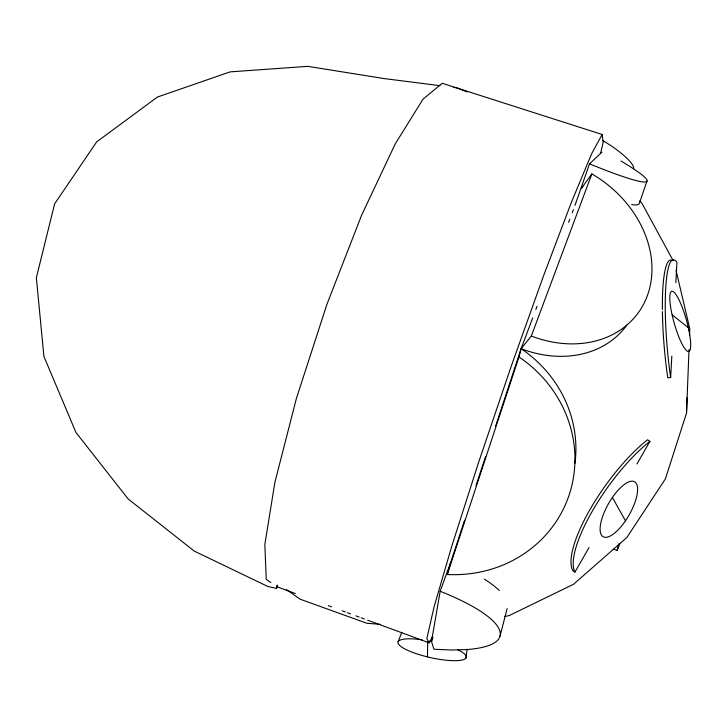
<?xml version="1.0" encoding="UTF-8"?>
<svg xmlns="http://www.w3.org/2000/svg" width="727" height="727" viewBox="0 0 727 727"><rect width="100%" height="100%" fill="white"/><g stroke="black" fill="none" stroke-linecap="round" stroke-linejoin="round"><path stroke-width="1.09" d="M427.476 656.899L427.676 641.741M504.629 616.469L509.045 615.633L573.503 584.299L626.892 537.462L665.396 478.875L686.515 413.09L687.097 397.551M686.515 413.09L689.014 349.533M689.541 335.583L689.805 328.822L676.046 270.353M662.415 311.656A86.813 13.786 85 0 0 667.759 377.758L670.648 377.531L671.821 356.076M675.828 282.676L676.946 262.347A86.867 13.64 85 0 0 665.659 289.173A86.867 13.64 85 0 0 670.648 377.531M465.898 658.189L467.207 649.22M440.171 591.242L431.511 641.468L433.946 649.238L451.449 650.011L466.861 649.574A142.065 34.569 13.4 0 0 440.171 591.242L450.785 562.189L464.635 520.141M450.167 565.524L450.785 562.189L447.259 574.494A126.634 119.373 20.8 0 0 569.268 494.587A126.634 119.373 20.8 0 0 518.951 356.948L521.114 348.696L532.682 317.917M277.26 585.081L276.496 588.388L267.818 586.471L194.282 551.111L128.134 498.94L75.953 432.456L43.911 356.466L36.35 277.705L54.634 203.824L96.664 141.892L157.386 97.064L230.068 71.882L307.703 66.348L384.156 78.571L439.962 85.668M600.566 153.452L603.174 142.356L602.156 134.495L442.207 83.278L423.014 99.172L395.224 143.937L361.619 215.201L326.859 304.504L296.416 398.396L274.915 482.219L264.855 544.496L266.246 579.464L270.853 582.563M500.022 636.161L507.137 608.544M613.17 549.221L617.141 550.348L618.941 543.778M476.003 485.636L485.591 456.52M495.541 426.331L521.114 348.696L531.319 336.019L591.878 173.917A105.806 85.85 36 0 1 647.212 296.062A105.806 85.85 36 0 1 531.319 336.019M447.259 574.494L518.951 356.948M601.929 152.17L589.533 163.848L574.975 205.396M646.975 181.05L639.233 203.651A133.395 12.868 25.1 0 1 631.609 204.56M432.974 637.434L431.511 641.468L429.602 641.06M535.872 309.42L537.071 306.24M568.587 222.38L569.786 219.2M572.185 212.829L573.376 209.64M398.151 641.605L401.804 632.326M367.598 620.167L429.203 642.868L432.301 636.907M602.156 134.495L591.742 153.524L571.686 201.597L543.505 275.915L510.79 367.508L478.575 462.445L451.885 545.841L434.21 606.354L426.849 638.615L429.203 642.868M636.943 463.971L649.911 441.362L647.584 439.78A88.73 26.772 -54.4 0 0 589.961 509.582A88.73 26.772 -54.4 0 0 572.74 570.459L574.93 572.113L589.024 547.54M591.878 173.917L581.355 188.411L582.836 186.794M380.303 624.339L366.899 623.275L300.042 599.166L286.574 589.67M453.357 87.367L456.701 87.794L467.197 91.938M277.314 586.898L295.371 593.55M328.295 605.682L331.485 606.854M342.108 610.771L345.298 611.943M347.415 612.734L350.605 613.906M355.912 615.86L359.102 617.032M361.228 617.823L364.409 618.995M457.837 649.856L459.709 650.729A35.005 8.033 12.6 0 1 449.15 660.479A35.005 8.033 12.6 0 1 400.75 646.367A35.005 8.033 12.6 0 1 422.105 639.769M672.148 314.846L688.269 327.613M639.678 200.916L641.996 203.351L673.157 260.657M612.398 497.477L625.474 520.823M662.388 309.42A86.813 13.786 85 0 1 671.657 260.321M574.975 463.208A124.008 117.147 20.6 0 0 521.114 348.696A104.016 84.986 36 0 0 626.828 325.087M276.451 588.606A261.838 3.889 -77.2 0 1 276.851 585.798M484.282 579.101A140.865 36.813 13.4 0 1 499.349 590.551M620.985 161.003A133.941 10.841 25.4 0 1 589.533 163.848M602.556 140.52A32.352 7.206 33.4 0 1 633.617 168.709M574.93 572.113A88.812 26.654 -54.4 0 1 592.26 511.245A88.812 26.654 -54.4 0 1 649.911 441.362M619.958 543.278A140.956 7.452 -75.4 0 1 617.141 550.348M688.869 330.185L687.097 322.57A31.279 6.298 74.2 0 0 673.366 291.709A31.279 6.298 74.2 0 0 671.53 312.174L673.356 320.071A31.279 6.298 74.2 0 0 687.169 351.105A31.279 6.298 74.2 0 0 688.869 330.185M615.405 532.428A31.661 11.759 -60.2 0 0 636.561 483.928A31.661 11.759 -60.2 0 0 604.619 511.426A31.661 11.759 -60.2 0 0 615.405 532.428"/></g></svg>
